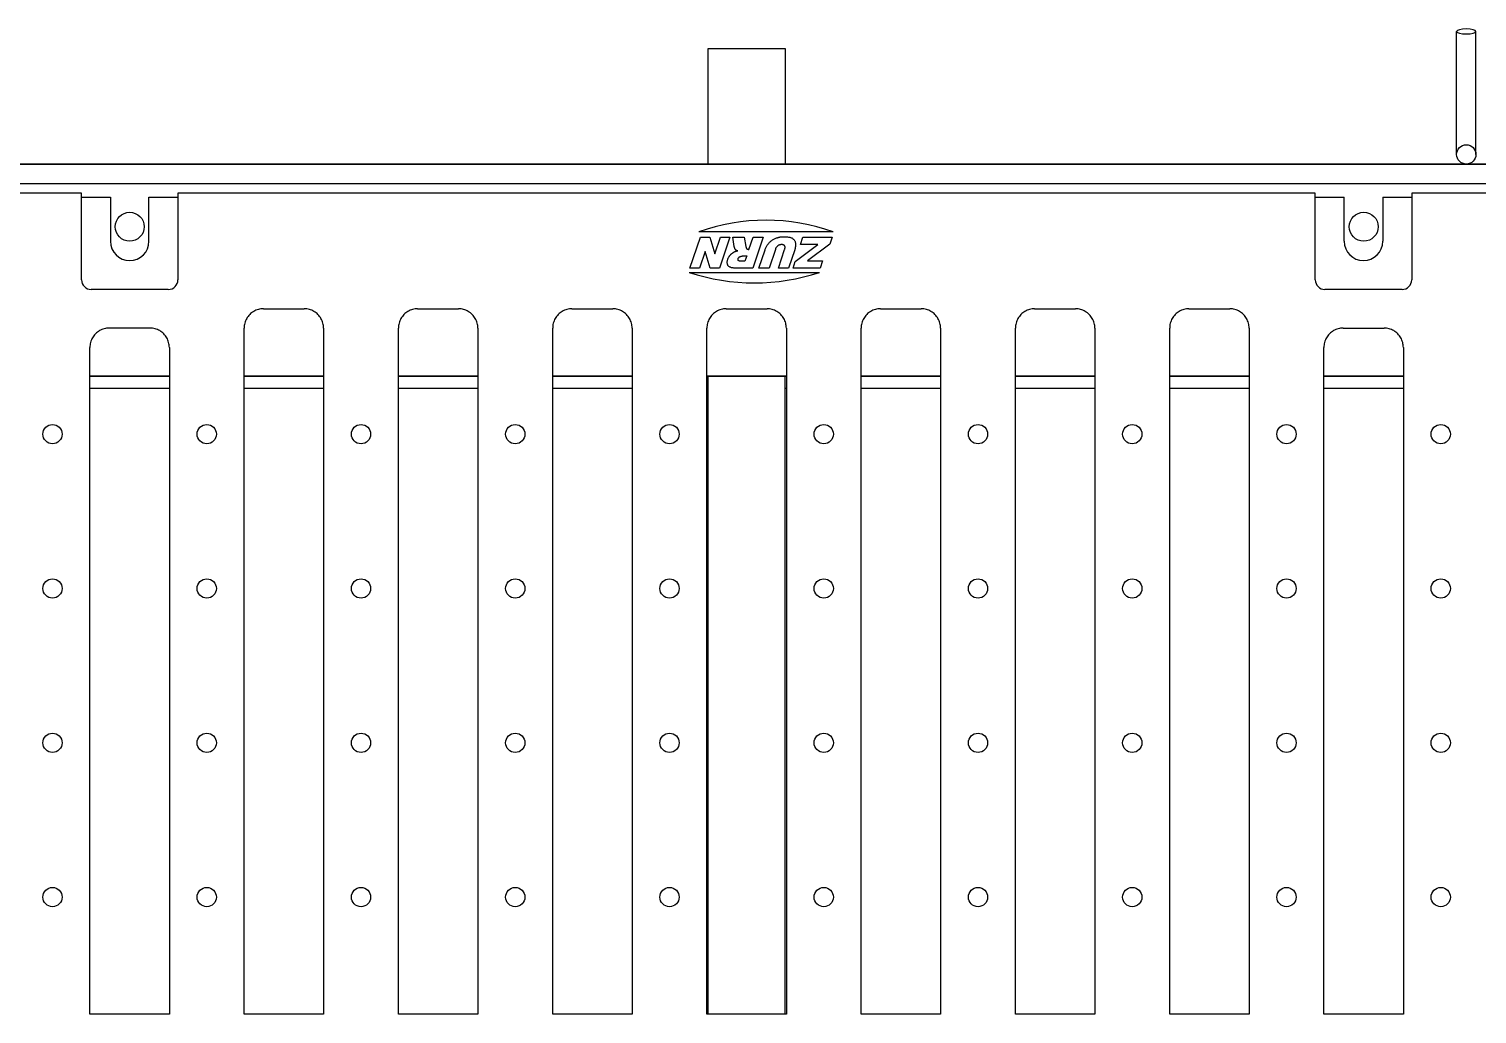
# Model space of a CAD drawing. Extents: x -50 to 148, y -1 to 62.
# Drawn here: x 102.59 to 121.37, y 49.11 to 61.87 of the extents above; entities that cross this region are included whole.
import ezdxf

# ---------------------------------------------------------------- set-up
doc = ezdxf.new("R2010")
doc.units = 0
doc.header["$LTSCALE"] = 0.015748
doc.header["$MEASUREMENT"] = 0
for name, color, linetype in [('BASE', 7, 'Continuous'), ('FRAME', 7, 'Continuous'), ('SIDEWALL', 7, 'Continuous')]:
    doc.layers.add(name, color=color, linetype=linetype)
doc.layers.add('Visible Edges(DANS)', color=7, linetype='Continuous', lineweight=25)

# ---------------------------------------------------------------- blocks, each defined once
blk = doc.blocks.new('18 grate')
at = {"layer": 'Visible Edges(DANS)'}
for p, q in [((18.29, 83.417), (17.221, 83.417)), ((18.566, 83.417), (18.29, 83.417)), ((18.566, 82.292), (18.566, 83.417)), ((18.566, 83.364), (18.941, 83.364)), ((18.941, 83.364), (18.941, 82.792)), ((19.441, 83.364), (19.816, 83.364)), ((19.441, 82.792), (19.441, 83.364)), ((19.816, 83.417), (19.816, 82.292)), ((20.092, 83.417), (19.816, 83.417)), ((34.288, 83.417), (20.092, 83.417)), ((34.563, 83.417), (34.288, 83.417)), ((34.563, 82.292), (34.563, 83.417)), ((34.563, 83.364), (34.938, 83.364)), ((34.938, 82.792), (34.938, 83.364)), ((35.438, 83.364), (35.813, 83.364)), ((35.438, 83.364), (35.438, 82.792)), ((35.813, 83.417), (35.813, 82.292)), ((36.089, 83.417), (35.813, 83.417)), ((37.158, 83.417), (36.089, 83.417)), ((26.455, 82.444), (26.591, 82.844)), ((28.312, 82.915), (26.57, 82.915)), ((26.591, 82.844), (26.713, 82.844)), ((26.713, 82.844), (26.777, 82.63)), ((26.777, 82.63), (26.85, 82.844)), ((26.974, 82.844), (26.838, 82.444)), ((26.85, 82.844), (26.974, 82.844)), ((27.029, 82.725), (27.011, 82.844)), ((27.011, 82.844), (27.156, 82.844)), ((27.156, 82.844), (27.18, 82.725)), ((27.219, 82.686), (27.273, 82.844)), ((27.405, 82.844), (27.269, 82.444)), ((27.273, 82.844), (27.405, 82.844)), ((27.888, 82.749), (27.92, 82.844)), ((27.92, 82.844), (28.3, 82.844)), ((28.3, 82.844), (28.27, 82.755)), ((26.653, 82.658), (26.58, 82.444)), ((26.717, 82.444), (26.653, 82.658)), ((27.215, 82.686), (27.219, 82.686)), ((27.348, 82.444), (27.429, 82.681)), ((27.562, 82.686), (27.48, 82.444)), ((27.601, 82.444), (27.683, 82.686)), ((27.813, 82.681), (27.732, 82.444)), ((27.821, 82.529), (28.114, 82.749)), ((28.114, 82.749), (27.888, 82.749)), ((28.27, 82.755), (27.98, 82.538)), ((26.58, 82.444), (26.455, 82.444)), ((26.838, 82.444), (26.717, 82.444)), ((27.269, 82.444), (27.063, 82.444)), ((27.167, 82.533), (27.12, 82.533)), ((27.146, 82.602), (27.191, 82.602)), ((27.191, 82.602), (27.167, 82.533)), ((27.48, 82.444), (27.348, 82.444)), ((27.732, 82.444), (27.601, 82.444)), ((27.792, 82.444), (27.821, 82.529)), ((28.143, 82.444), (27.792, 82.444)), ((27.98, 82.538), (28.175, 82.538)), ((28.175, 82.538), (28.143, 82.444)), ((26.445, 82.388), (28.135, 82.388)), ((19.691, 82.167), (18.691, 82.167)), ((35.688, 82.167), (34.688, 82.167)), ((20.924, 81.917), (21.455, 81.917)), ((22.924, 81.917), (23.455, 81.917)), ((24.924, 81.917), (25.455, 81.917)), ((26.924, 81.917), (27.455, 81.917)), ((28.924, 81.917), (29.455, 81.917)), ((30.924, 81.917), (31.455, 81.917)), ((32.924, 81.917), (33.455, 81.917)), ((19.455, 81.667), (18.924, 81.667)), ((20.675, 72.777), (20.675, 81.665)), ((21.705, 81.665), (21.705, 72.777)), ((22.675, 72.777), (22.675, 81.665)), ((23.705, 81.665), (23.705, 72.777)), ((24.675, 72.777), (24.675, 81.665)), ((25.705, 81.665), (25.705, 72.777)), ((26.675, 72.777), (26.675, 81.665)), ((27.705, 81.665), (27.705, 72.777)), ((28.675, 72.777), (28.675, 81.665)), ((29.705, 81.665), (29.705, 72.777)), ((30.675, 72.777), (30.675, 81.665)), ((31.705, 81.665), (31.705, 72.777)), ((32.675, 72.777), (32.675, 81.665)), ((33.705, 81.665), (33.705, 72.777)), ((34.924, 81.667), (35.455, 81.667)), ((18.675, 72.777), (18.675, 81.415)), ((19.705, 81.415), (19.705, 72.777)), ((34.675, 72.777), (34.675, 81.415)), ((35.705, 81.415), (35.705, 72.777)), ((19.705, 72.777), (18.675, 72.777)), ((21.705, 72.777), (20.675, 72.777)), ((23.705, 72.777), (22.675, 72.777)), ((25.705, 72.777), (24.675, 72.777)), ((27.705, 72.777), (26.675, 72.777)), ((29.705, 72.777), (28.675, 72.777)), ((31.705, 72.777), (30.675, 72.777)), ((33.705, 72.777), (32.675, 72.777)), ((35.705, 72.777), (34.675, 72.777))]:
    blk.add_line(p, q, dxfattribs=at)
at = {"layer": 'Visible Edges(DANS)', "flags": 128}
for points in [[(27.429, 82.681), (27.432, 82.689), (27.436, 82.698), (27.44, 82.707), (27.444, 82.715), (27.448, 82.724), (27.453, 82.732), (27.458, 82.74), (27.463, 82.748), (27.469, 82.756), (27.475, 82.763), (27.481, 82.771), (27.487, 82.778), (27.494, 82.784), (27.502, 82.791), (27.509, 82.797), (27.517, 82.803), (27.525, 82.809), (27.533, 82.814), (27.542, 82.819), (27.55, 82.824), (27.559, 82.828), (27.568, 82.831), (27.577, 82.834), (27.586, 82.837)], [(27.586, 82.837), (27.589, 82.838), (27.592, 82.839), (27.595, 82.84), (27.598, 82.841), (27.601, 82.842), (27.604, 82.843), (27.607, 82.844), (27.61, 82.844), (27.613, 82.845), (27.617, 82.846), (27.62, 82.846), (27.623, 82.847), (27.627, 82.847), (27.63, 82.848), (27.634, 82.848), (27.638, 82.849), (27.641, 82.849), (27.645, 82.849), (27.649, 82.85), (27.653, 82.85), (27.657, 82.85), (27.661, 82.85), (27.665, 82.85), (27.669, 82.85)], [(27.669, 82.85), (27.679, 82.85), (27.689, 82.85), (27.699, 82.849), (27.71, 82.848), (27.72, 82.847), (27.731, 82.846), (27.741, 82.845), (27.751, 82.843), (27.76, 82.84), (27.769, 82.837), (27.776, 82.834), (27.783, 82.83), (27.789, 82.825), (27.795, 82.82), (27.8, 82.815), (27.805, 82.809), (27.81, 82.802), (27.814, 82.795), (27.818, 82.787), (27.82, 82.78), (27.823, 82.772), (27.824, 82.764), (27.825, 82.756), (27.825, 82.748)], [(26.945, 82.557), (26.947, 82.563), (26.949, 82.568), (26.951, 82.573), (26.954, 82.579), (26.957, 82.584), (26.959, 82.589), (26.962, 82.594), (26.966, 82.598), (26.969, 82.603), (26.972, 82.607), (26.976, 82.612), (26.98, 82.616), (26.983, 82.62), (26.987, 82.624), (26.992, 82.628), (26.996, 82.631), (27, 82.635), (27.005, 82.638), (27.009, 82.641), (27.014, 82.645), (27.018, 82.648), (27.023, 82.651), (27.028, 82.653), (27.033, 82.656)], [(27.051, 82.676), (27.05, 82.677), (27.049, 82.679), (27.048, 82.68), (27.047, 82.681), (27.046, 82.683), (27.045, 82.685), (27.044, 82.686), (27.043, 82.688), (27.041, 82.691), (27.04, 82.693), (27.039, 82.695), (27.038, 82.698), (27.037, 82.701), (27.036, 82.703), (27.034, 82.706), (27.034, 82.708), (27.033, 82.711), (27.032, 82.713), (27.031, 82.715), (27.031, 82.717), (27.03, 82.719), (27.03, 82.722), (27.029, 82.723), (27.029, 82.725)], [(27.033, 82.656), (27.035, 82.657), (27.037, 82.657), (27.038, 82.658), (27.04, 82.659), (27.042, 82.66), (27.043, 82.66), (27.045, 82.661), (27.047, 82.662), (27.049, 82.662), (27.05, 82.663), (27.052, 82.663), (27.054, 82.664), (27.056, 82.664), (27.058, 82.665), (27.06, 82.665), (27.061, 82.666), (27.063, 82.666), (27.065, 82.666), (27.067, 82.667), (27.069, 82.667), (27.071, 82.667), (27.073, 82.667), (27.075, 82.668), (27.077, 82.668)], [(27.077, 82.668), (27.075, 82.668), (27.074, 82.668), (27.073, 82.668), (27.071, 82.668), (27.07, 82.668), (27.068, 82.669), (27.067, 82.669), (27.066, 82.669), (27.065, 82.669), (27.064, 82.67), (27.062, 82.67), (27.061, 82.67), (27.06, 82.671), (27.059, 82.671), (27.058, 82.672), (27.057, 82.672), (27.056, 82.673), (27.055, 82.673), (27.055, 82.674), (27.054, 82.674), (27.053, 82.675), (27.052, 82.675), (27.052, 82.676), (27.051, 82.676)], [(27.18, 82.725), (27.18, 82.723), (27.18, 82.721), (27.181, 82.719), (27.181, 82.717), (27.182, 82.715), (27.182, 82.714), (27.183, 82.712), (27.183, 82.711), (27.183, 82.709), (27.184, 82.708), (27.184, 82.706), (27.185, 82.705), (27.185, 82.704), (27.186, 82.703), (27.186, 82.702), (27.187, 82.701), (27.187, 82.7), (27.187, 82.699), (27.188, 82.698), (27.188, 82.697), (27.189, 82.696), (27.189, 82.696), (27.19, 82.695), (27.19, 82.695)], [(27.19, 82.695), (27.191, 82.694), (27.192, 82.693), (27.193, 82.693), (27.194, 82.692), (27.195, 82.692), (27.195, 82.691), (27.196, 82.69), (27.197, 82.69), (27.198, 82.689), (27.199, 82.689), (27.2, 82.689), (27.201, 82.688), (27.202, 82.688), (27.203, 82.688), (27.204, 82.687), (27.205, 82.687), (27.207, 82.687), (27.208, 82.687), (27.209, 82.686), (27.21, 82.686), (27.211, 82.686), (27.212, 82.686), (27.214, 82.686), (27.215, 82.686)], [(27.644, 82.748), (27.639, 82.748), (27.635, 82.748), (27.63, 82.747), (27.626, 82.746), (27.621, 82.745), (27.617, 82.744), (27.613, 82.743), (27.609, 82.741), (27.605, 82.739), (27.601, 82.737), (27.598, 82.735), (27.594, 82.732), (27.59, 82.729), (27.587, 82.726), (27.584, 82.723), (27.581, 82.72), (27.578, 82.716), (27.575, 82.713), (27.573, 82.709), (27.57, 82.705), (27.568, 82.7), (27.566, 82.696), (27.564, 82.691), (27.562, 82.686)], [(27.683, 82.686), (27.685, 82.691), (27.686, 82.696), (27.687, 82.7), (27.688, 82.704), (27.688, 82.708), (27.689, 82.712), (27.688, 82.716), (27.688, 82.72), (27.687, 82.723), (27.686, 82.726), (27.685, 82.729), (27.683, 82.732), (27.681, 82.735), (27.679, 82.737), (27.677, 82.739), (27.674, 82.741), (27.671, 82.743), (27.668, 82.744), (27.665, 82.745), (27.661, 82.746), (27.657, 82.747), (27.653, 82.748), (27.649, 82.748), (27.644, 82.748)], [(27.825, 82.748), (27.825, 82.745), (27.824, 82.742), (27.824, 82.739), (27.824, 82.736), (27.824, 82.733), (27.823, 82.73), (27.823, 82.727), (27.823, 82.724), (27.822, 82.721), (27.822, 82.718), (27.821, 82.715), (27.821, 82.712), (27.821, 82.71), (27.82, 82.707), (27.819, 82.704), (27.819, 82.701), (27.818, 82.699), (27.818, 82.696), (27.817, 82.693), (27.816, 82.691), (27.816, 82.688), (27.815, 82.686), (27.814, 82.683), (27.813, 82.681)], [(27.063, 82.444), (27.049, 82.444), (27.036, 82.444), (27.025, 82.445), (27.014, 82.446), (27.004, 82.448), (26.994, 82.449), (26.986, 82.451), (26.979, 82.454), (26.972, 82.457), (26.966, 82.46), (26.961, 82.464), (26.956, 82.468), (26.951, 82.473), (26.948, 82.479), (26.944, 82.485), (26.942, 82.491), (26.94, 82.498), (26.938, 82.506), (26.938, 82.513), (26.938, 82.521), (26.938, 82.53), (26.94, 82.538), (26.942, 82.548), (26.945, 82.557)], [(27.12, 82.533), (27.115, 82.533), (27.111, 82.534), (27.106, 82.534), (27.102, 82.534), (27.099, 82.535), (27.095, 82.536), (27.092, 82.536), (27.09, 82.537), (27.087, 82.538), (27.085, 82.539), (27.084, 82.541), (27.082, 82.542), (27.081, 82.543), (27.08, 82.545), (27.079, 82.547), (27.079, 82.549), (27.078, 82.55), (27.078, 82.552), (27.078, 82.555), (27.078, 82.557), (27.078, 82.559), (27.079, 82.562), (27.08, 82.564), (27.08, 82.567)], [(27.08, 82.567), (27.081, 82.569), (27.082, 82.571), (27.083, 82.572), (27.084, 82.574), (27.085, 82.576), (27.086, 82.577), (27.087, 82.579), (27.088, 82.58), (27.089, 82.582), (27.091, 82.583), (27.092, 82.585), (27.094, 82.586), (27.095, 82.588), (27.097, 82.589), (27.098, 82.59), (27.1, 82.591), (27.102, 82.592), (27.104, 82.593), (27.105, 82.594), (27.107, 82.595), (27.109, 82.595), (27.111, 82.596), (27.113, 82.596), (27.115, 82.597)], [(27.115, 82.597), (27.117, 82.597), (27.119, 82.598), (27.121, 82.598), (27.122, 82.598), (27.124, 82.599), (27.126, 82.599), (27.127, 82.599), (27.129, 82.599), (27.13, 82.6), (27.132, 82.6), (27.133, 82.6), (27.134, 82.6), (27.135, 82.601), (27.137, 82.601), (27.138, 82.601), (27.139, 82.601), (27.14, 82.601), (27.141, 82.601), (27.142, 82.601), (27.143, 82.602), (27.144, 82.602), (27.144, 82.602), (27.145, 82.602), (27.146, 82.602)], [(20.924, 81.917), (20.908, 81.916), (20.892, 81.915), (20.875, 81.912), (20.859, 81.908), (20.844, 81.903), (20.828, 81.898), (20.813, 81.891), (20.799, 81.883), (20.785, 81.874), (20.772, 81.865), (20.759, 81.854), (20.747, 81.843), (20.736, 81.831), (20.726, 81.818), (20.716, 81.805), (20.708, 81.791), (20.7, 81.776), (20.694, 81.761), (20.688, 81.746), (20.683, 81.73), (20.679, 81.714), (20.677, 81.698), (20.675, 81.681), (20.675, 81.665)], [(21.705, 81.665), (21.704, 81.681), (21.703, 81.698), (21.7, 81.714), (21.696, 81.73), (21.692, 81.746), (21.686, 81.761), (21.679, 81.776), (21.671, 81.79), (21.663, 81.804), (21.653, 81.818), (21.643, 81.831), (21.632, 81.843), (21.62, 81.854), (21.608, 81.864), (21.594, 81.874), (21.58, 81.883), (21.566, 81.891), (21.551, 81.897), (21.536, 81.903), (21.52, 81.908), (21.504, 81.912), (21.488, 81.915), (21.471, 81.916), (21.455, 81.917)], [(22.924, 81.917), (22.908, 81.916), (22.892, 81.915), (22.875, 81.912), (22.859, 81.908), (22.844, 81.903), (22.828, 81.898), (22.813, 81.891), (22.799, 81.883), (22.785, 81.874), (22.772, 81.865), (22.759, 81.854), (22.747, 81.843), (22.736, 81.831), (22.726, 81.818), (22.716, 81.805), (22.708, 81.791), (22.7, 81.776), (22.694, 81.761), (22.688, 81.746), (22.683, 81.73), (22.679, 81.714), (22.677, 81.698), (22.675, 81.681), (22.675, 81.665)], [(23.705, 81.665), (23.704, 81.681), (23.703, 81.698), (23.7, 81.714), (23.696, 81.73), (23.692, 81.746), (23.686, 81.761), (23.679, 81.776), (23.671, 81.79), (23.663, 81.804), (23.653, 81.818), (23.643, 81.831), (23.632, 81.843), (23.62, 81.854), (23.608, 81.864), (23.594, 81.874), (23.58, 81.883), (23.566, 81.891), (23.551, 81.897), (23.536, 81.903), (23.52, 81.908), (23.504, 81.912), (23.488, 81.915), (23.471, 81.916), (23.455, 81.917)], [(24.924, 81.917), (24.908, 81.916), (24.892, 81.915), (24.875, 81.912), (24.859, 81.908), (24.844, 81.903), (24.828, 81.898), (24.813, 81.891), (24.799, 81.883), (24.785, 81.874), (24.772, 81.865), (24.759, 81.854), (24.747, 81.843), (24.736, 81.831), (24.726, 81.818), (24.716, 81.805), (24.708, 81.791), (24.7, 81.776), (24.694, 81.761), (24.688, 81.746), (24.683, 81.73), (24.679, 81.714), (24.677, 81.698), (24.675, 81.681), (24.675, 81.665)], [(25.705, 81.665), (25.704, 81.681), (25.703, 81.698), (25.7, 81.714), (25.696, 81.73), (25.692, 81.746), (25.686, 81.761), (25.679, 81.776), (25.671, 81.79), (25.663, 81.804), (25.653, 81.818), (25.643, 81.831), (25.632, 81.843), (25.62, 81.854), (25.608, 81.864), (25.594, 81.874), (25.58, 81.883), (25.566, 81.891), (25.551, 81.897), (25.536, 81.903), (25.52, 81.908), (25.504, 81.912), (25.488, 81.915), (25.471, 81.916), (25.455, 81.917)], [(26.924, 81.917), (26.908, 81.916), (26.892, 81.915), (26.875, 81.912), (26.859, 81.908), (26.844, 81.903), (26.828, 81.898), (26.813, 81.891), (26.799, 81.883), (26.785, 81.874), (26.772, 81.865), (26.759, 81.854), (26.747, 81.843), (26.736, 81.831), (26.726, 81.818), (26.716, 81.805), (26.708, 81.791), (26.7, 81.776), (26.694, 81.761), (26.688, 81.746), (26.683, 81.73), (26.679, 81.714), (26.677, 81.698), (26.675, 81.681), (26.675, 81.665)], [(27.705, 81.665), (27.704, 81.681), (27.703, 81.698), (27.7, 81.714), (27.696, 81.73), (27.692, 81.746), (27.686, 81.761), (27.679, 81.776), (27.671, 81.79), (27.663, 81.804), (27.653, 81.818), (27.643, 81.831), (27.632, 81.843), (27.62, 81.854), (27.608, 81.864), (27.594, 81.874), (27.58, 81.883), (27.566, 81.891), (27.551, 81.897), (27.536, 81.903), (27.52, 81.908), (27.504, 81.912), (27.488, 81.915), (27.471, 81.916), (27.455, 81.917)], [(28.924, 81.917), (28.908, 81.916), (28.892, 81.915), (28.875, 81.912), (28.859, 81.908), (28.844, 81.903), (28.828, 81.898), (28.813, 81.891), (28.799, 81.883), (28.785, 81.874), (28.772, 81.865), (28.759, 81.854), (28.747, 81.843), (28.736, 81.831), (28.726, 81.818), (28.716, 81.805), (28.708, 81.791), (28.7, 81.776), (28.694, 81.761), (28.688, 81.746), (28.683, 81.73), (28.679, 81.714), (28.677, 81.698), (28.675, 81.681), (28.675, 81.665)], [(29.705, 81.665), (29.704, 81.681), (29.703, 81.698), (29.7, 81.714), (29.696, 81.73), (29.692, 81.746), (29.686, 81.761), (29.679, 81.776), (29.671, 81.79), (29.663, 81.804), (29.653, 81.818), (29.643, 81.831), (29.632, 81.843), (29.62, 81.854), (29.608, 81.864), (29.594, 81.874), (29.58, 81.883), (29.566, 81.891), (29.551, 81.897), (29.536, 81.903), (29.52, 81.908), (29.504, 81.912), (29.488, 81.915), (29.471, 81.916), (29.455, 81.917)], [(30.924, 81.917), (30.908, 81.916), (30.892, 81.915), (30.875, 81.912), (30.859, 81.908), (30.844, 81.903), (30.828, 81.898), (30.813, 81.891), (30.799, 81.883), (30.785, 81.874), (30.772, 81.865), (30.759, 81.854), (30.747, 81.843), (30.736, 81.831), (30.726, 81.818), (30.716, 81.805), (30.708, 81.791), (30.7, 81.776), (30.694, 81.761), (30.688, 81.746), (30.683, 81.73), (30.679, 81.714), (30.677, 81.698), (30.675, 81.681), (30.675, 81.665)], [(31.705, 81.665), (31.704, 81.681), (31.703, 81.698), (31.7, 81.714), (31.696, 81.73), (31.692, 81.746), (31.686, 81.761), (31.679, 81.776), (31.671, 81.79), (31.663, 81.804), (31.653, 81.818), (31.643, 81.831), (31.632, 81.843), (31.62, 81.854), (31.608, 81.864), (31.594, 81.874), (31.58, 81.883), (31.566, 81.891), (31.551, 81.897), (31.536, 81.903), (31.52, 81.908), (31.504, 81.912), (31.488, 81.915), (31.471, 81.916), (31.455, 81.917)], [(32.924, 81.917), (32.908, 81.916), (32.892, 81.915), (32.875, 81.912), (32.859, 81.908), (32.844, 81.903), (32.828, 81.898), (32.813, 81.891), (32.799, 81.883), (32.785, 81.874), (32.772, 81.865), (32.759, 81.854), (32.747, 81.843), (32.736, 81.831), (32.726, 81.818), (32.716, 81.805), (32.708, 81.791), (32.7, 81.776), (32.694, 81.761), (32.688, 81.746), (32.683, 81.73), (32.679, 81.714), (32.677, 81.698), (32.675, 81.681), (32.675, 81.665)], [(33.705, 81.665), (33.704, 81.681), (33.703, 81.698), (33.7, 81.714), (33.696, 81.73), (33.692, 81.746), (33.686, 81.761), (33.679, 81.776), (33.671, 81.79), (33.663, 81.804), (33.653, 81.818), (33.643, 81.831), (33.632, 81.843), (33.62, 81.854), (33.608, 81.864), (33.594, 81.874), (33.58, 81.883), (33.566, 81.891), (33.551, 81.897), (33.536, 81.903), (33.52, 81.908), (33.504, 81.912), (33.488, 81.915), (33.471, 81.916), (33.455, 81.917)], [(18.924, 81.667), (18.908, 81.666), (18.892, 81.665), (18.876, 81.662), (18.86, 81.658), (18.844, 81.653), (18.829, 81.648), (18.814, 81.641), (18.799, 81.633), (18.785, 81.624), (18.772, 81.615), (18.759, 81.604), (18.748, 81.593), (18.736, 81.581), (18.726, 81.568), (18.717, 81.555), (18.708, 81.541), (18.7, 81.527), (18.694, 81.512), (18.688, 81.496), (18.683, 81.48), (18.679, 81.464), (18.677, 81.448), (18.675, 81.432), (18.675, 81.415)], [(19.705, 81.415), (19.704, 81.432), (19.703, 81.448), (19.7, 81.464), (19.696, 81.48), (19.691, 81.496), (19.686, 81.511), (19.679, 81.526), (19.671, 81.541), (19.663, 81.555), (19.653, 81.568), (19.643, 81.581), (19.632, 81.593), (19.62, 81.604), (19.607, 81.615), (19.594, 81.624), (19.58, 81.633), (19.566, 81.641), (19.551, 81.648), (19.536, 81.653), (19.52, 81.658), (19.504, 81.662), (19.488, 81.665), (19.471, 81.666), (19.455, 81.667)], [(34.924, 81.667), (34.908, 81.666), (34.892, 81.665), (34.876, 81.662), (34.86, 81.658), (34.844, 81.653), (34.829, 81.648), (34.814, 81.641), (34.799, 81.633), (34.785, 81.624), (34.772, 81.615), (34.759, 81.604), (34.748, 81.593), (34.736, 81.581), (34.726, 81.568), (34.717, 81.555), (34.708, 81.541), (34.7, 81.527), (34.694, 81.512), (34.688, 81.496), (34.683, 81.48), (34.679, 81.464), (34.677, 81.448), (34.675, 81.432), (34.675, 81.415)], [(35.705, 81.415), (35.704, 81.432), (35.703, 81.448), (35.7, 81.464), (35.696, 81.48), (35.691, 81.496), (35.686, 81.511), (35.679, 81.526), (35.671, 81.541), (35.663, 81.555), (35.653, 81.568), (35.643, 81.581), (35.632, 81.593), (35.62, 81.604), (35.607, 81.615), (35.594, 81.624), (35.58, 81.633), (35.566, 81.641), (35.551, 81.648), (35.536, 81.653), (35.52, 81.658), (35.504, 81.662), (35.488, 81.665), (35.471, 81.666), (35.455, 81.667)]]:
    blk.add_lwpolyline(points, dxfattribs=at)
at = {"layer": 'Visible Edges(DANS)'}
for centre in [(18.19, 80.292), (20.19, 80.292), (22.19, 80.292), (24.19, 80.292), (26.19, 80.292), (28.19, 80.292), (30.19, 80.292), (32.19, 80.292), (34.19, 80.292), (36.19, 80.292), (18.19, 78.292), (20.19, 78.292), (22.19, 78.292), (24.19, 78.292), (26.19, 78.292), (28.19, 78.292), (30.19, 78.292), (32.19, 78.292), (34.19, 78.292), (36.19, 78.292), (18.19, 76.292), (20.19, 76.292), (22.19, 76.292), (24.19, 76.292), (26.19, 76.292), (28.19, 76.292), (30.19, 76.292), (32.19, 76.292), (34.19, 76.292), (36.19, 76.292), (18.19, 74.292), (20.19, 74.292), (22.19, 74.292), (24.19, 74.292), (26.19, 74.292), (28.19, 74.292), (30.19, 74.292), (32.19, 74.292), (34.19, 74.292), (36.19, 74.292)]:
    blk.add_circle(centre, 0.125, dxfattribs=at)
for centre, radius, start, end in [((27.441, 80.464), 2.601, 70.4338, 109.5662), ((19.191, 82.792), 0.25, 180, 0), ((35.188, 82.792), 0.25, 180, 0), ((18.691, 82.292), 0.125, 180, 270), ((19.691, 82.292), 0.125, 270, 0), ((27.29, 84.912), 2.661, 251.487, 288.513), ((34.688, 82.292), 0.125, 180, 270), ((35.688, 82.292), 0.125, 270, 0)]:
    blk.add_arc(centre, radius, start, end, dxfattribs=at)

msp = doc.modelspace()

# ---------------------------------------------------------------- linework, layer by layer
at = {"layer": 'BASE', "linetype": 'Continuous'}
for p, q in [((104.41324, 57.3734), (103.38324, 57.3734)), ((106.41324, 57.3734), (105.38324, 57.3734)), ((108.41324, 57.3734), (107.38324, 57.3734)), ((110.41324, 57.3734), (109.38324, 57.3734)), ((112.41324, 57.3734), (111.38324, 57.3734)), ((114.41324, 57.3734), (113.38324, 57.3734)), ((116.41324, 57.3734), (115.38324, 57.3734)), ((118.41324, 57.3734), (117.38324, 57.3734)), ((120.41324, 57.3734), (119.38324, 57.3734)), ((104.41324, 57.2134), (103.38324, 57.2134)), ((106.41324, 57.2134), (105.38324, 57.2134)), ((108.41324, 57.2134), (107.38324, 57.2134)), ((110.41324, 57.2134), (109.38324, 57.2134)), ((111.39944, 57.2134), (111.38324, 57.2134)), ((112.41324, 57.2134), (112.39944, 57.2134)), ((114.41324, 57.2134), (113.38324, 57.2134)), ((116.41324, 57.2134), (115.38324, 57.2134)), ((118.41324, 57.2134), (117.38324, 57.2134)), ((120.41324, 57.2134), (119.38324, 57.2134))]:
    msp.add_line(p, q, dxfattribs=at)
at = {"layer": 'FRAME'}
for p, q in [((121.10444, 60.2484), (121.10444, 61.84195)), ((121.35444, 60.2484), (121.35444, 61.84195)), ((111.39944, 60.1234), (111.39944, 61.6234)), ((111.39944, 61.6234), (112.39944, 61.6234)), ((112.39944, 61.6234), (112.39944, 60.1234)), ((61.89944, 60.1234), (141.89944, 60.1234)), ((61.89944, 59.8734), (141.89944, 59.8734)), ((103.38324, 57.3734), (104.41324, 57.3734)), ((105.38324, 57.3734), (106.41324, 57.3734)), ((107.38324, 57.3734), (108.41324, 57.3734)), ((109.38324, 57.3734), (110.41324, 57.3734)), ((111.38324, 57.3734), (112.41324, 57.3734)), ((111.39944, 49.1084), (111.39944, 57.3734)), ((112.39944, 49.1084), (112.39944, 57.3734)), ((113.38324, 57.3734), (114.41324, 57.3734)), ((115.38324, 57.3734), (116.41324, 57.3734)), ((117.38324, 57.3734), (118.41324, 57.3734)), ((119.38324, 57.3734), (120.41324, 57.3734))]:
    msp.add_line(p, q, dxfattribs=at)
for centre, radius in [((121.22944, 60.2484), 0.125), ((103.89944, 59.3114), 0.1875), ((103.89944, 59.3114), 0.1875), ((119.89944, 59.3114), 0.1875)]:
    msp.add_circle(centre, radius, dxfattribs=at)
at = {"layer": 'FRAME', "extrusion": (0, 0, -1)}
msp.add_ellipse((121.22944, 61.84195), major_axis=(-0.125, 0), ratio=0.25881905, dxfattribs=at)
at = {"layer": 'SIDEWALL', "linetype": 'Continuous'}
for p, q in [((141.34247, 60.1234), (102.15247, 60.1234)), ((104.41324, 57.3734), (103.38324, 57.3734)), ((106.41324, 57.3734), (105.38324, 57.3734)), ((108.41324, 57.3734), (107.38324, 57.3734)), ((110.41324, 57.3734), (109.38324, 57.3734)), ((112.41324, 57.3734), (111.38324, 57.3734)), ((114.41324, 57.3734), (113.38324, 57.3734)), ((116.41324, 57.3734), (115.38324, 57.3734)), ((118.41324, 57.3734), (117.38324, 57.3734)), ((120.41324, 57.3734), (119.38324, 57.3734))]:
    msp.add_line(p, q, dxfattribs=at)

# ---------------------------------------------------------------- block references
msp.add_blockref('18 grate', (84.70861, -23.66843))

doc.saveas('drawing.dxf')
